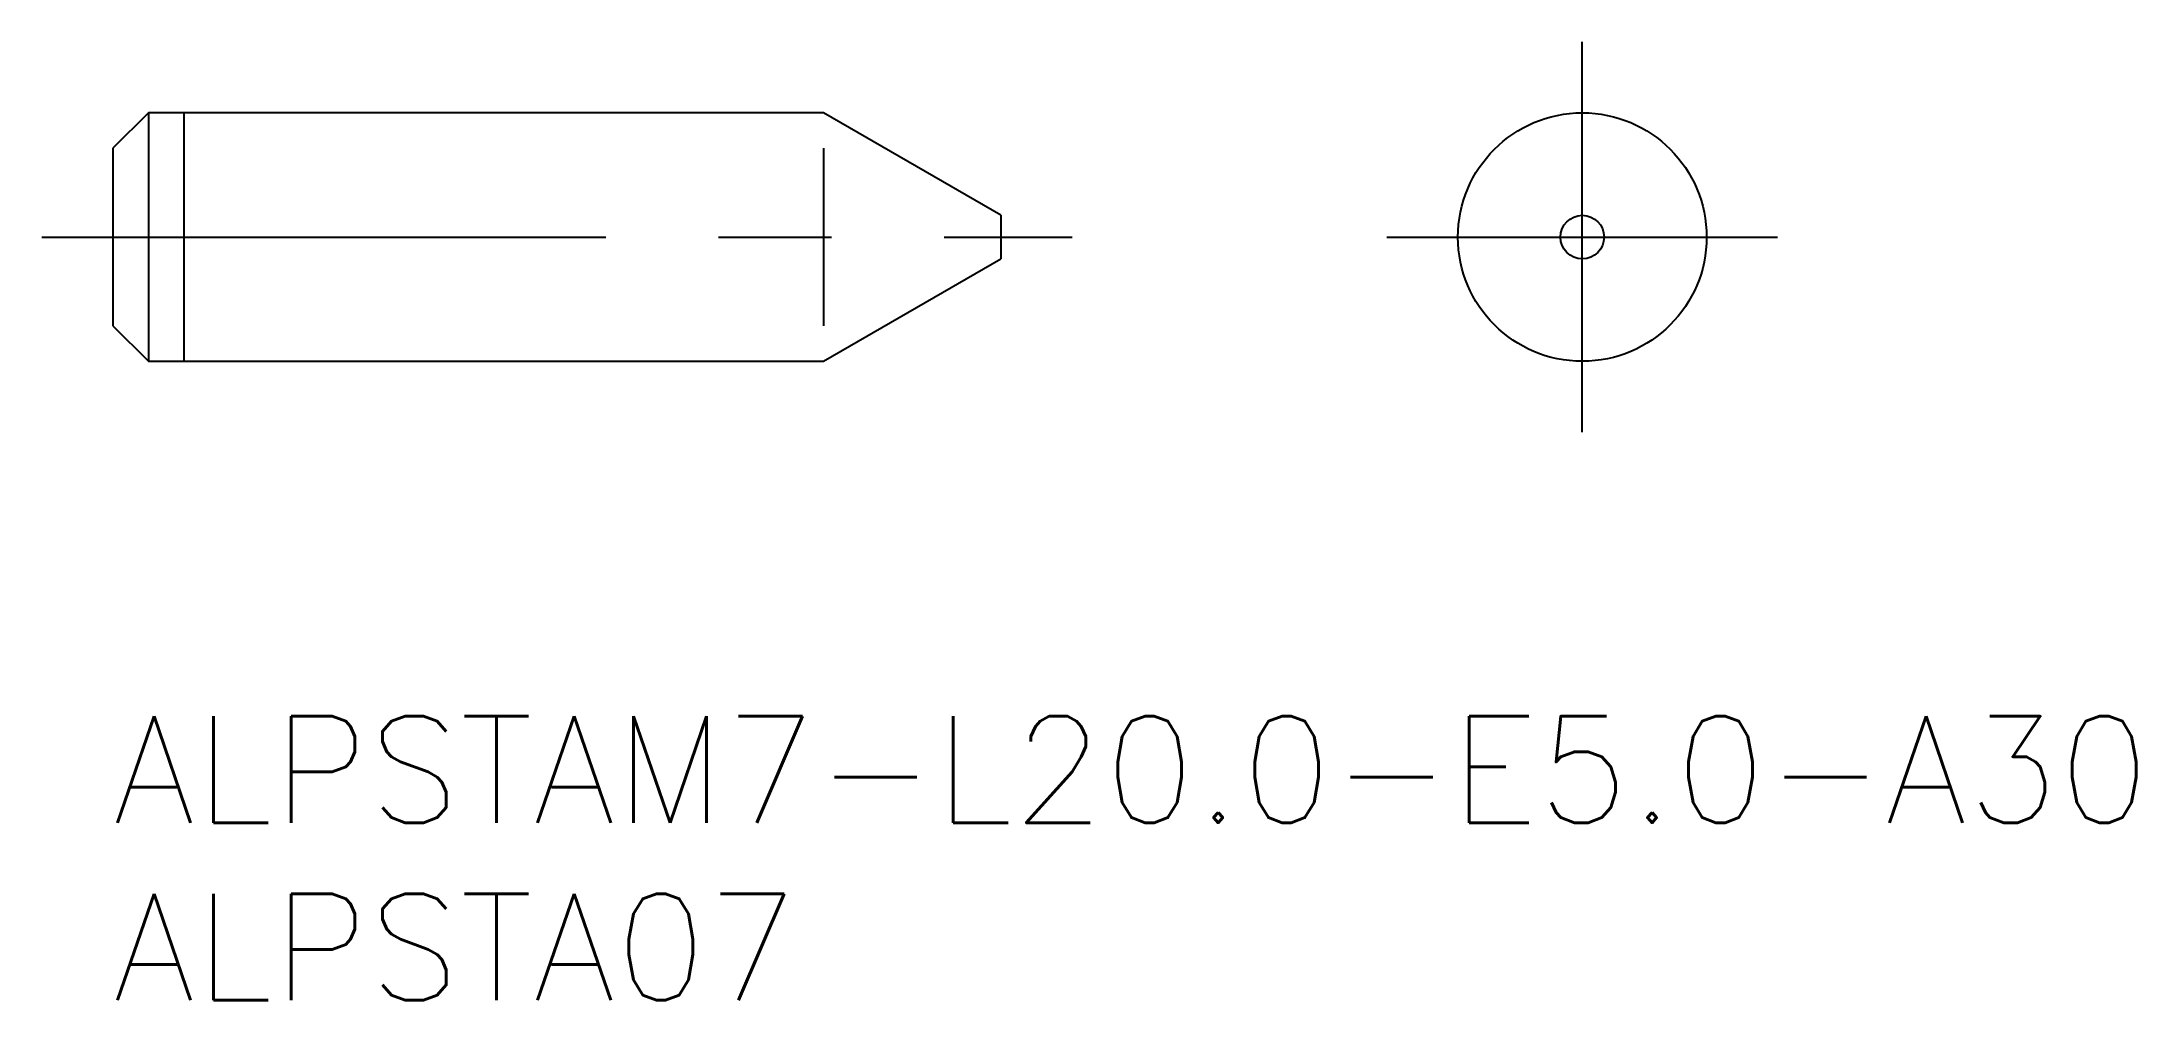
# Model space of a CAD drawing. Extents: x -2 to 57, y -8 to 19.
import ezdxf

# ---------------------------------------------------------------- set-up
doc = ezdxf.new("R2010")
doc.units = 0
doc.header["$LTSCALE"] = 0.5
doc.linetypes.add('CENTER', pattern=[50.8, 31.75, -6.35, 6.35, -6.35])
for name, color, linetype in [('MSM_CENTER', 1, 'CENTER'), ('MSM_CONTINUOUS', 7, 'CONTINUOUS'), ('MSM_NARROW', 5, 'CONTINUOUS'), ('MSM_PART_NUMBER', 7, 'CONTINUOUS')]:
    doc.layers.add(name, color=color, linetype=linetype)
doc.styles.get("Standard").update_dxf_attribs({"font": 'txt.shx', "height": 3, "bigfont": 'bigfont.shx'})

# ---------------------------------------------------------------- blocks, each defined once
blk = doc.blocks.new('*U12')
at = {"layer": 'MSM_PART_NUMBER'}
blk.add_text('ALPSTAM7-L20.0-E5.0-A30', height=3, dxfattribs=at).set_placement((0, -3))
blk = doc.blocks.new('*U13')
at = {"layer": 'MSM_PART_NUMBER'}
blk.add_text('ALPSTA07', height=3, dxfattribs=at).set_placement((0, -8))

msp = doc.modelspace()

# ---------------------------------------------------------------- linework, layer by layer
at = {"layer": 'MSM_CENTER'}
for p, q in [((41.366, 8), (41.366, 19)), ((-2, 13.5), (27, 13.5)), ((35.866, 13.5), (46.866, 13.5))]:
    msp.add_line(p, q, dxfattribs=at)
at = {"layer": 'MSM_CONTINUOUS'}
for p, q in [((1, 17), (0, 16)), ((20, 17), (1, 17)), ((1, 17), (1, 10)), ((25, 14.113), (20, 17)), ((0, 16), (0, 11)), ((25, 14.113), (25, 12.887)), ((20, 10), (25, 12.887)), ((0, 11), (1, 10)), ((1, 10), (20, 10))]:
    msp.add_line(p, q, dxfattribs=at)
at = {"layer": 'MSM_CONTINUOUS', "color": 5}
msp.add_line((2, 17), (2, 10), dxfattribs=at)
at = {"layer": 'MSM_CONTINUOUS'}
for radius in [3.5, 0.613]:
    msp.add_circle((41.366, 13.5), radius, dxfattribs=at)
at = {"layer": 'MSM_NARROW'}
msp.add_line((20, 16), (20, 11), dxfattribs=at)

# ---------------------------------------------------------------- block references
at = {"layer": 'MSM_CONTINUOUS'}
for name in ['*U12', '*U13']:
    msp.add_blockref(name, (0, 0), dxfattribs=at)

doc.saveas('drawing.dxf')
